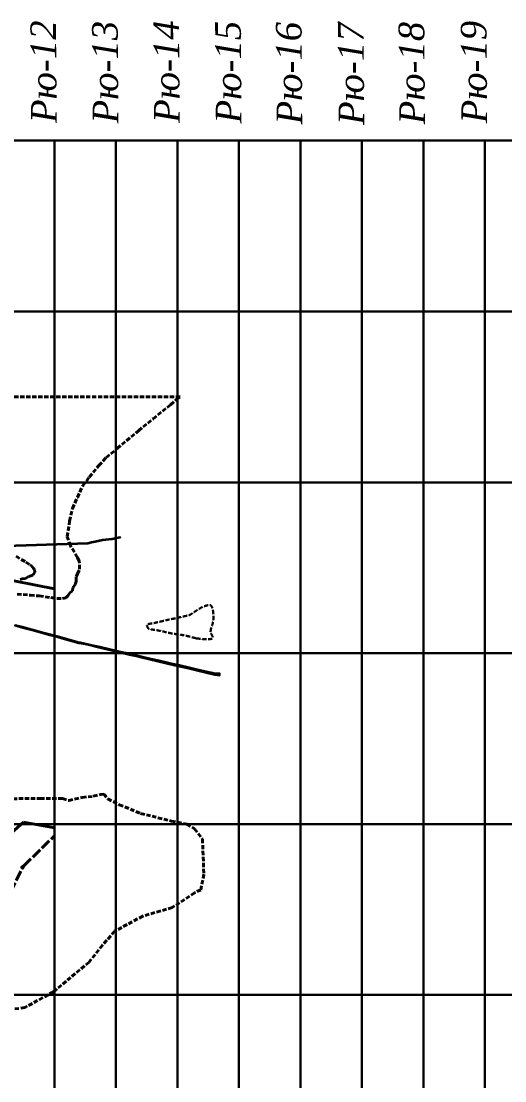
# Model space of a CAD drawing. Header units: millimetres. Extents: x -277 to 3473, y -747 to 1141.
# Drawn here: x 825 to 1391, y -100 to 1140 of the extents above; entities that cross this region are included whole.
import ezdxf

# ---------------------------------------------------------------- set-up
doc = ezdxf.new("R2010")
doc.units = ezdxf.units.MM
for name, pattern in [('1', [0]), ('ACAD_ISO02W100', [15, 12, -3]), ('zona5x5', [7, 5, -2])]:
    doc.linetypes.add(name, pattern=pattern)
for name, color, linetype, lineweight in [('Выработки_факт', 7, 'Continuous', 30), ('Геология ПРГР 2025', 1, 'Continuous', 30), ('Опасная зона 2025', 172, 'Continuous', 40)]:
    doc.layers.add(name, color=color, linetype=linetype, lineweight=lineweight)
doc.layers.add('Опасная зона 2024', color=1, linetype='zona5x5', lineweight=30, plot=False)
doc.layers.add('СЕТКА', color=1, linetype='Continuous')
doc.styles.add('горный', font='timesi.ttf')

msp = doc.modelspace()

# ---------------------------------------------------------------- hatches: boundary and pattern name
at = {"layer": 'Геология ПРГР 2025', "linetype": 'ByBlock', "lineweight": 20, "ltscale": 0.05, "true_color": 0x000000}
h = msp.add_hatch(dxfattribs=at)
h.set_pattern_fill('ANSI37', color=18, scale=0.2, angle=92)
h.set_pattern_definition([(137.000001, (4464.8568, -8965.23985), (-0.43306895, -0.46440961), []), (227.000001, (4464.8568, -8965.23985), (0.46440961, -0.43306895), [])])
h.paths.add_polyline_path([(447.4, 512), (447.4, 511.7), (501.5, 517.3), (506.3, 518), (516.3, 520.5), (551, 514.3), (610.9, 513), (688.9, 520.2), (697.8, 521.8), (903.3, 528.4), (907.6, 529.5), (911.6, 530.5), (920.3, 532.5), (931.8, 533.6), (940.9, 535.6), (940.9, 536), (931.8, 534), (920.3, 532.9), (911.6, 530.8), (907.5, 529.8), (903.3, 528.8), (697.8, 522.2), (688.9, 520.6), (610.9, 513.4), (551, 514.7), (516.3, 520.9), (506.3, 518.4), (501.9, 517.8)])
h.paths.add_polyline_path([(283.8, 509.5), (283.8, 509.7), (281.1, 509.8), (279, 509.7), (277.4, 509.5), (276.4, 509.3), (275.7, 509.2), (218.7, 502.2), (213.3, 501), (200.5, 503.6), (195.4, 504.5), (-122, 501.1), (-129.4, 500.8), (-242.2, 493.2), (-250, 490.2), (-249.9, 489.9), (-242.1, 492.8), (-129.4, 500.5), (-121.9, 500.7), (195.4, 503.3), (200.6, 502.8), (212.8, 499.6), (218.5, 500.8), (275.7, 508.8), (276.4, 509), (277.4, 509.1), (279, 509.3), (281, 509.5)])
h = msp.add_hatch(dxfattribs=at)
h.set_pattern_fill('ANSI37', color=18, scale=5, angle=92)
h.set_pattern_definition([(137, (288.01474, -10140.75063), (-0.426248975, -0.457096064), []), (227, (288.01474, -10140.75063), (0.457096064, -0.426248975), [])])
h.paths.add_polyline_path([(447.4, 498.3), (447.4, 497.4), (454.3, 496.9), (464.3, 496.2), (474.2, 495.5), (484.2, 494.8), (491.7, 494.3), (501.6, 493.6), (506.6, 492.8), (513.5, 493.9), (523.4, 495.3), (528.2, 494), (537.8, 491.2), (540.7, 490.4), (550.3, 487.6), (559.9, 484.8), (569.5, 482), (579.1, 479.3), (580.6, 479), (590.4, 477), (591.1, 476.8), (596.7, 475.5), (606.4, 473), (606.9, 473), (616.9, 473.1), (626.9, 473.1), (636.9, 473.2), (652.9, 472.6), (662.8, 472.3), (668, 470.9), (668.6, 470.7), (678.3, 468.2), (688, 465.7), (697.7, 463.2), (702, 462.1), (711.7, 459.6), (721.4, 457.1), (731, 454.6), (740.7, 452.1), (750.4, 449.6), (754.7, 448.5), (764.4, 446), (774.1, 443.5), (783.8, 441), (793.5, 438.5), (803.1, 436), (809.1, 434.4), (818.8, 431.9), (828.5, 429.4), (838.2, 426.9), (846.2, 424.7), (855.8, 422.1), (866.9, 419.1), (873.2, 417.3), (882.8, 414.6), (892.5, 411.9), (897.8, 411.1), (898.8, 410.9), (908.6, 408.6), (912.9, 407.5), (961.6, 396), (965.9, 395), (995.1, 388.1), (1004.9, 385.8), (1014.6, 383.5), (1022.8, 381.6), (1032.5, 379.3), (1052, 374.7), (1057.4, 374.1), (1057.5, 376.4), (1053.7, 376.3), (1051.7, 376.3), (1049.3, 376.9), (1039.6, 379.1), (1029.8, 381.4), (1020.1, 383.6), (1010.4, 385.9), (1000.6, 388.1), (996.2, 389.1), (986.5, 391.4), (976.8, 393.6), (967, 395.9), (957.3, 398.1), (947.5, 400.4), (946.6, 400.6), (936.8, 402.8), (917.3, 407.3), (907.6, 409.6), (897.9, 411.8), (894.4, 412.4), (892.5, 412.6), (889.1, 413.6), (879.5, 416.3), (869.9, 419), (861.1, 421.4), (851.5, 424), (841.9, 426.7), (839.3, 427.3), (837.5, 427.8), (827.9, 430.4), (818.2, 432.9), (808.5, 435.4), (798.8, 438), (789.2, 440.5), (784.8, 441.6), (775.2, 444.1), (765.5, 446.7), (755.8, 449.2), (746.1, 451.7), (736.5, 454.3), (732.1, 455.4), (712.8, 460.5), (703.1, 463), (693.4, 465.5), (683.8, 468.1), (678.2, 469.5), (668.5, 472), (662.7, 473.2), (660.9, 473.2), (650.9, 473.7), (640.9, 474.1), (639.9, 474.1), (629.9, 474.5), (622.7, 474.7), (614, 474.6), (605.1, 475.3), (601.7, 475.7), (600, 476.1), (599.6, 476.2), (589.7, 477.9), (579.9, 479.7), (576, 480.8), (571.4, 482.2), (561.8, 484.9), (552.2, 487.6), (523.3, 495.9), (516.2, 495.1), (506.3, 494.1), (501.6, 494.6), (498.8, 494.8), (488.8, 495.4), (478.8, 496.1), (476.7, 496.3), (466.7, 497), (456.7, 497.7)])
h.paths.add_polyline_path([(283.8, 501.8), (283.8, 503.5), (281.2, 503.2), (271.3, 502), (261.4, 500.9), (258.4, 500.5), (248.5, 499.4), (238.6, 498.2), (228.6, 497.1), (218.7, 495.9), (217.2, 495.8), (207.2, 494.7), (202.6, 494.3), (192.6, 493.2), (182.7, 492.2), (172.8, 491.2), (163, 490), (153.1, 488.8), (148.6, 488.3), (138.7, 487.1), (128.8, 486), (118.8, 484.8), (108.9, 483.6), (99, 482.4), (93.1, 481.7), (73.3, 479.4), (64.7, 479), (44.7, 478.3), (34.8, 478), (14.8, 477.3), (10.3, 477.6), (0.3, 478.2), (-9.7, 478.9), (-14.2, 479.2), (-24.1, 479.9), (-34.1, 480.5), (-44.1, 481.2), (-54.1, 481.9), (-64, 482.5), (-70.4, 482.9), (-80.4, 483.6), (-90.3, 484.3), (-98.1, 482.7), (-98.3, 482.6), (-118.1, 480), (-122.6, 479.5), (-132.5, 478.2), (-152.3, 475.6), (-162.2, 474.3), (-172.1, 472.9), (-176.6, 472.4), (-196.4, 469.8), (-206.3, 468.5), (-226.2, 465.9), (-227.6, 465.7), (-247.4, 463.1), (-257.3, 461.8), (-277.1, 459.2), (-274.6, 457.4), (-270.1, 458), (-250.3, 460.6), (-240.4, 461.9), (-220.6, 464.5), (-216.1, 465.1), (-206.2, 466.4), (-186.4, 469), (-176.5, 470.3), (-166.6, 471.6), (-162.1, 472.2), (-142.3, 474.8), (-132.4, 476.1), (-112.5, 478.7), (-105.4, 479.7), (-95.5, 481), (-88.3, 483.1), (-78.6, 482.5), (-68.6, 481.8), (-58.6, 481.1), (-54.1, 480.8), (-44.2, 480.1), (-34.2, 479.5), (-24.2, 478.8), (-14.2, 478.1), (-4.2, 477.4), (4.7, 476.8), (14.7, 476.1), (20.2, 476.3), (30.2, 476.7), (40.2, 477.1), (50.2, 477.5), (53.5, 477.6), (63.5, 478), (73.4, 478.4), (74.6, 478.5), (104.4, 482.2), (108.8, 482.8), (128.7, 485.2), (138.6, 486.5), (158.4, 488.9), (162.9, 489.5), (172.8, 490.7), (179.5, 491.4), (189.5, 492.5), (192.7, 492.8), (202.7, 493.5), (212.6, 494.3), (218.7, 494.8), (227, 495.7), (237, 496.8), (246.9, 497.8), (256.9, 498.9), (266.8, 500), (275.3, 500.9)])

# ---------------------------------------------------------------- linework, layer by layer
at = {"layer": 'Выработки_факт'}
for p, q in [((825.8, 150.1), (827.7, 148.6)), ((826, 148.4), (827.5, 150.3))]:
    msp.add_line(p, q, dxfattribs=at)
for centre in [(826.7, 149.4), (826.7, 149.4), (826.8, 149.4), (826.7, 149.4), (826.7, 149.4), (826.8, 149.4), (826.7, 149.4), (826.7, 149.4)]:
    msp.add_circle(centre, 1.2, dxfattribs=at)
at = {"layer": 'Геология ПРГР 2025', "color": 7, "linetype": '1', "lineweight": 30, "elevation": 157}
msp.add_lwpolyline([(697.8, 522.2), (903.3, 528.8), (907.5, 529.8), (911.6, 530.8), (920.3, 532.9), (931.8, 534), (940.9, 536), (940.9, 535.6), (931.8, 533.6), (920.3, 532.5), (911.6, 530.5), (907.6, 529.5), (903.3, 528.4), (697.8, 521.8)], dxfattribs=at)
at = {"layer": 'Геология ПРГР 2025', "color": 1, "linetype": 'ByBlock', "lineweight": 40, "ltscale": 0.1, "elevation": 0}
for points in [[(792.2, 489.4), (864, 475.2)], [(792.7, 171.4), (828, 202.3)], [(828, 202.3), (864, 195.5)]]:
    msp.add_lwpolyline(points, dxfattribs=at)
at = {"layer": 'Геология ПРГР 2025', "color": 7, "linetype": '1', "elevation": 157}
msp.add_lwpolyline([(818.2, 432.9), (827.9, 430.4), (827.9, 430.4), (837.5, 427.8), (837.5, 427.8), (839.3, 427.3), (841.9, 426.7), (841.9, 426.7), (851.5, 424), (851.5, 424), (851.5, 424), (861.1, 421.4), (861.1, 421.4), (869.9, 419), (869.9, 419), (869.9, 419), (879.5, 416.3), (879.5, 416.3), (889.1, 413.6), (892.5, 412.6), (892.5, 412.6), (894.4, 412.4), (894.4, 412.4), (897.9, 411.8), (897.9, 411.8), (907.6, 409.6), (907.6, 409.6), (907.6, 409.6), (917.3, 407.3), (917.3, 407.3), (927.1, 405.1), (927.1, 405.1), (936.8, 402.8), (946.6, 400.6), (946.6, 400.6), (947.5, 400.4), (947.5, 400.4), (957.3, 398.1), (957.3, 398.1), (967, 395.9), (967, 395.9), (976.8, 393.6), (976.8, 393.6), (986.5, 391.4), (986.5, 391.4), (996.2, 389.1), (996.2, 389.1), (1000.6, 388.1), (1000.6, 388.1), (1010.4, 385.9), (1010.4, 385.9), (1020.1, 383.6), (1020.1, 383.6), (1029.8, 381.4), (1029.8, 381.4), (1039.6, 379.1), (1039.6, 379.1), (1049.3, 376.9), (1051.7, 376.3), (1051.7, 376.3), (1053.7, 376.3), (1053.7, 376.3), (1057.5, 376.4), (1057.5, 376.4), (1057.5, 376.4), (1057.4, 374.1), (1057.4, 374.1), (1057.4, 374.1), (1052, 374.7), (1052, 374.7), (1042.2, 377), (1042.2, 377), (1032.5, 379.3), (1032.5, 379.3), (1022.8, 381.6), (1022.8, 381.6), (1014.6, 383.5), (1014.6, 383.5), (1004.9, 385.8), (1004.9, 385.8), (995.1, 388.1), (995.1, 388.1), (985.4, 390.4), (985.4, 390.4), (975.7, 392.7), (975.7, 392.7), (965.9, 395), (965.9, 395), (961.6, 396), (961.6, 396), (951.8, 398.3), (951.8, 398.3), (942.1, 400.6), (942.1, 400.6), (932.4, 402.9), (932.4, 402.9), (922.6, 405.2), (922.6, 405.2), (912.9, 407.5), (912.9, 407.5), (908.6, 408.6), (908.6, 408.6), (898.8, 410.9), (898.8, 410.9), (897.8, 411.1), (897.8, 411.1), (892.5, 411.9), (892.5, 411.9), (882.8, 414.6), (882.8, 414.6), (873.2, 417.3), (873.2, 417.3), (866.9, 419.1), (857.2, 421.7), (857.2, 421.7), (855.8, 422.1), (855.8, 422.1), (846.2, 424.7), (846.2, 424.7), (838.2, 426.9), (838.2, 426.9), (828.5, 429.4), (828.5, 429.4), (828.5, 429.4), (818.8, 431.9)], dxfattribs=at)
at = {"layer": 'Геология ПРГР 2025', "color": 1, "linetype": 'ACAD_ISO02W100', "lineweight": 40, "elevation": 0}
for points in [[(828, 150.9), (864, 186.2)], [(792, 80.7), (828, 150.9)]]:
    msp.add_lwpolyline(points, dxfattribs=at)
at = {"layer": 'Опасная зона 2024', "linetype": 'zona5x5'}
msp.add_open_spline([(1030, 417.4, 40), (1022.3, 419.7, 40), (1014.5, 421.3, 40), (1006.7, 422.4, 40), (1002, 422.9, 40), (998.8, 423.7, 40), (991, 425.5, 40), (983.2, 427.1, 40), (975.3, 428.2, 40), (974.1, 428.4, 40), (971.2, 433.8, 40), (975.3, 434.3, 40), (983.2, 435.8, 40), (991, 437.7, 40), (997.9, 439.3, 40), (998.8, 439.5, 40), (1006.7, 441.1, 40), (1014.5, 442.9, 40), (1022.3, 444.7, 40), (1022.8, 444.8, 40), (1030.2, 449.8, 40), (1030.9, 450.3, 40), (1038, 454.8, 40), (1042.5, 455.8, 40), (1045.8, 456.9, 40), (1048.1, 455.8, 40), (1049.8, 450.3, 40), (1050.3, 444.8, 40), (1050.3, 439.3, 40), (1049.3, 433.8, 40), (1047, 428.4, 40), (1046.6, 422.9, 40), (1051.5, 417.4, 40), (1045.8, 416.3, 40), (1038, 416.4, 40), (1030.2, 417.4, 40), (1030, 417.4, 40)], degree=3, dxfattribs=at)
at = {"layer": 'Опасная зона 2025', "color": 1, "linetype": 'zona5x5'}
for points in [[(820.6, 469), (835.9, 468), (846.3, 467), (859.8, 465.1), (866.8, 463.9), (873.5, 463.9), (877.3, 464.7), (879.8, 467.2), (881.4, 469.7), (882.4, 470.9), (885.1, 473), (885.7, 476.5), (888.2, 480.3), (889.6, 484.1), (889.5, 489.3), (891, 492.8), (893.5, 498.3), (893.2, 507.6), (891.1, 512.2), (882.9, 525.6), (878.9, 536.3), (881.9, 554.6), (885.2, 569.3), (890.9, 582.3), (897.2, 596), (904.9, 606), (916.2, 619.7), (924.6, 629), (937.7, 639.8), (962.7, 660.5), (979.7, 674.5), (1000, 690.8), (1007, 696.8), (1011.1, 699.9), (2.6, 700)], [(819.1, 513.6), (825.3, 509.7), (830.6, 506.7), (835.8, 503.4), (837.6, 501.7), (839.6, 499.3), (840.6, 498), (841, 495), (838.9, 491.2), (833.9, 489.7), (830.4, 487.6), (826.3, 487.2), (824.1, 486.4)], [(815.5, 229.7), (847.4, 230), (873.5, 230), (880.9, 227.5), (896.5, 231.3), (909.6, 232.6), (918.5, 234.8), (921.8, 235.2), (926.6, 229.4), (940, 222.7), (964.9, 212.5), (1001.1, 203.5), (1019.2, 200), (1028.2, 194.6), (1037.4, 182.5), (1039, 141.3), (1035.5, 123.1), (1028.2, 119.6), (1002, 102.3), (967.5, 92.4), (934.6, 74.5), (920.3, 58.2), (904.6, 38.4), (862.8, 3.6), (829.5, -14.6), (812.6, -17.2)]]:
    msp.add_lwpolyline(points, dxfattribs=at)
at = {"layer": 'СЕТКА', "linetype": 'Continuous', "lineweight": 30}
msp.add_line((3312, 1000), (360, 1000), dxfattribs=at)
at = {"layer": 'СЕТКА', "color": 10, "linetype": 'Continuous', "lineweight": 30}
for p, q in [((864, 200), (864, 1000)), ((936, 200), (936, 1000)), ((1008, 200), (1008, 1000)), ((1080, 200), (1080, 1000)), ((1152, 200), (1152, 1000)), ((1224, 200), (1224, 1000)), ((1296, 200), (1296, 1000)), ((1368, 200), (1368, 1000)), ((1440, 800, 320), (360, 800, 320)), ((864, 200, 320), (864, 800, 320)), ((936, 200, 320), (936, 800, 320)), ((1008, 200, 320), (1008, 800, 320)), ((1080, 200, 320), (1080, 800, 320)), ((1152, 200, 320), (1152, 800, 320)), ((1224, 200, 320), (1224, 800, 320)), ((1296, 200, 320), (1296, 800, 320)), ((1368, 200, 320), (1368, 800, 320)), ((1440, 600, 320), (360, 600, 320)), ((360, 400, 320), (1440, 400, 320)), ((1440, 200), (360, 200)), ((864, -600), (864, 200)), ((864, -600), (864, 200)), ((864, -400, 320), (864, 200, 320)), ((936, -600), (936, 200)), ((936, -600), (936, 200)), ((936, -400, 320), (936, 200, 320)), ((1008, -600), (1008, 200)), ((1008, -600), (1008, 200)), ((1008, -400, 320), (1008, 200, 320)), ((1080, -600), (1080, 200)), ((1080, -600), (1080, 200)), ((1080, -400, 320), (1080, 200, 320)), ((1152, -600), (1152, 200)), ((1152, -600), (1152, 200)), ((1152, -400, 320), (1152, 200, 320)), ((1224, -600), (1224, 200)), ((1224, -600), (1224, 200)), ((1224, -400, 320), (1224, 200, 320)), ((1296, -600), (1296, 200)), ((1296, -600), (1296, 200)), ((1296, -400, 320), (1296, 200, 320)), ((1368, -600), (1368, 200)), ((1368, -600), (1368, 200)), ((1368, -400, 320), (1368, 200, 320)), ((1440, 0), (360, 0))]:
    msp.add_line(p, q, dxfattribs=at)

# ---------------------------------------------------------------- texts
at = {"layer": 'СЕТКА', "style": 'горный'}
for s, p in [('Рю-12', (866.8, 1020.7, 320)), ('Рю-13', (939, 1020.2, 320)), ('Рю-14', (1010.8, 1020.8, 320)), ('Рю-15', (1083.1, 1020.2, 320)), ('Рю-16', (1154.2, 1019, 320)), ('Рю-17', (1226.8, 1018.4, 320)), ('Рю-18', (1297.9, 1019.1, 320)), ('Рю-19', (1370.7, 1020.3, 320))]:
    msp.add_text(s, height=30, rotation=90.4445, dxfattribs=at).set_placement(p)

doc.saveas('drawing.dxf')
